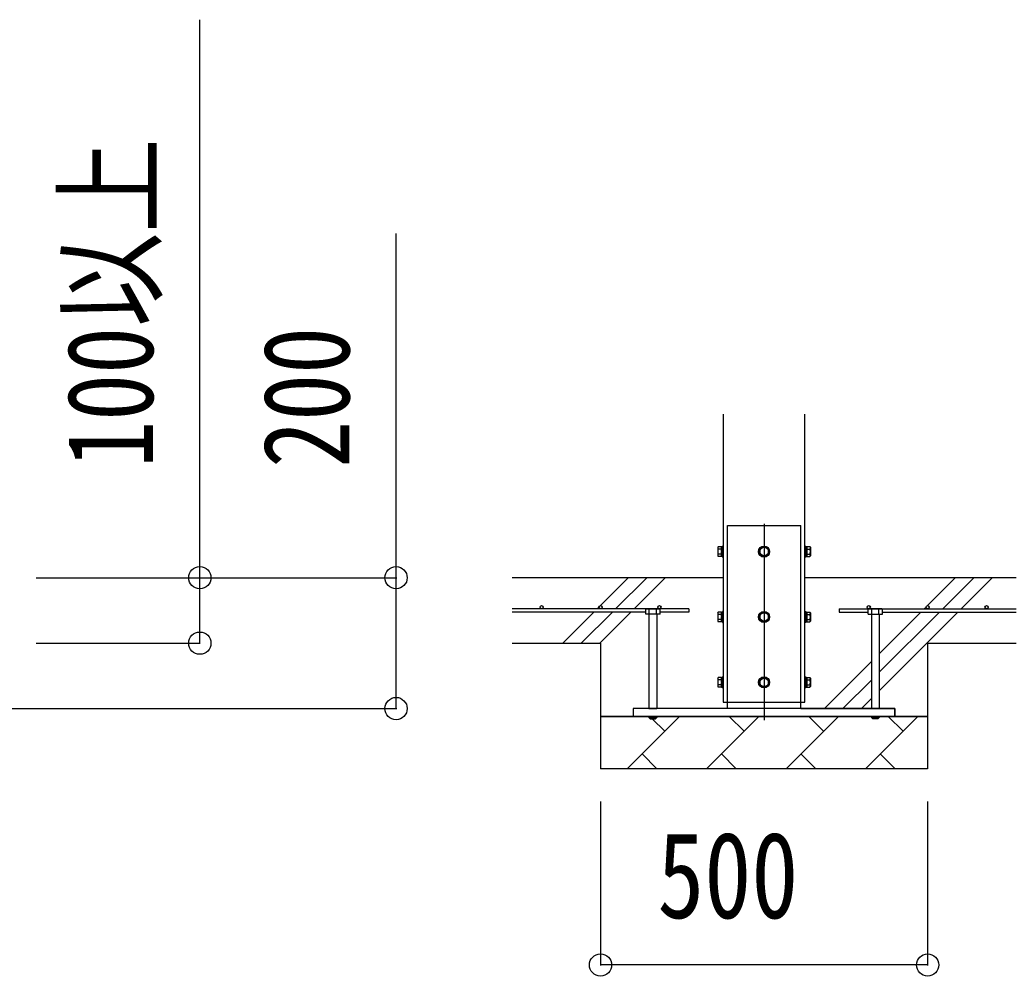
# Model space of a CAD drawing. Units: millimetres, scale not verified. Extents: x -16820 to 16820, y -11880 to 11880.
# Drawn here: x -2973 to -1450, y -7331 to -5869 of the extents above; entities that cross this region are included whole.
import ezdxf
from ezdxf.enums import TextEntityAlignment as Align

# ---------------------------------------------------------------- set-up
doc = ezdxf.new("R2010")
doc.units = ezdxf.units.MM
doc.header["$LTSCALE"] = 50
for name, color, linetype in [('0-3_YKK_11', 7, 'Continuous'), ('0-4_YKK_12', 2, 'Continuous'), ('0-5_YKK_13', 4, 'Continuous'), ('0-6_YKK_A1', 4, 'Continuous'), ('0-7_YKK_D', 6, 'Continuous')]:
    doc.layers.add(name, color=color, linetype=linetype)
doc.styles.add('ＭＳ ゴシック', font='')
doc.styles.get('ＭＳ ゴシック').set_extended_font_data('MS Gothic')

msp = doc.modelspace()

# ---------------------------------------------------------------- linework, layer by layer
at = {"layer": '0-3_YKK_11'}
for p, q in [((-2085.42, -6934), (-2035.42, -6934)), ((-1585.42, -6934), (-1635.42, -6934))]:
    msp.add_line(p, q, dxfattribs=at)
at = {"layer": '0-4_YKK_12'}
msp.add_line((-1835.42, -6639.5), (-1835.42, -6939.5), dxfattribs=at)
at = {"layer": '0-5_YKK_13'}
for p, q in [((-1891.42, -6642), (-1779.42, -6642)), ((-1779.42, -6912), (-1779.42, -6642)), ((-1906.12, -6675.51), (-1905.54, -6674.51)), ((-1906.12, -6675.51), (-1906.12, -6688.5)), ((-1900.62, -6674.51), (-1905.54, -6674.51)), ((-1900.62, -6678.25), (-1905.54, -6678.25)), ((-1900.62, -6674.51), (-1900.62, -6689.51)), ((-1899.02, -6674.96), (-1900.62, -6674.96)), ((-1900.62, -6681.5), (-1900.62, -6674.96)), ((-1900.62, -6681.5), (-1899.02, -6681.5)), ((-1900.62, -6682.5), (-1899.02, -6682.5)), ((-1900.62, -6689.05), (-1900.62, -6682.5)), ((-1899.02, -6681.5), (-1899.02, -6674.96)), ((-1899.02, -6689.05), (-1899.02, -6682.5)), ((-1771.82, -6674.95), (-1770.22, -6674.95)), ((-1771.82, -6681.5), (-1771.82, -6674.95)), ((-1770.22, -6681.5), (-1771.82, -6681.5)), ((-1770.22, -6682.5), (-1771.82, -6682.5)), ((-1771.82, -6689.05), (-1771.82, -6682.5)), ((-1770.22, -6674.49), (-1765.3, -6674.49)), ((-1770.22, -6674.49), (-1770.22, -6689.51)), ((-1770.22, -6681.5), (-1770.22, -6674.95)), ((-1770.22, -6678.25), (-1765.3, -6678.25)), ((-1770.22, -6689.05), (-1770.22, -6682.5)), ((-1764.72, -6675.5), (-1765.3, -6674.49)), ((-1764.72, -6675.5), (-1764.72, -6688.5)), ((-1906.12, -6688.5), (-1905.54, -6689.51)), ((-1900.62, -6685.75), (-1905.54, -6685.75)), ((-1900.62, -6689.51), (-1905.54, -6689.51)), ((-1900.62, -6689.05), (-1899.02, -6689.05)), ((-1770.22, -6689.05), (-1771.82, -6689.05)), ((-1770.22, -6685.75), (-1765.3, -6685.75)), ((-1770.22, -6689.51), (-1765.3, -6689.51)), ((-1764.72, -6688.5), (-1765.3, -6689.51)), ((-2014.92, -6769.5), (-2016.39, -6770.35)), ((-2014.92, -6769.5), (-1995.92, -6769.5)), ((-2010.91, -6777.5), (-2010.91, -6770.35)), ((-1999.94, -6777.5), (-1999.94, -6770.35)), ((-1995.92, -6769.5), (-1994.45, -6770.35)), ((-1994.45, -6777.5), (-1994.45, -6770.35)), ((-1906.12, -6775.51), (-1905.54, -6774.51)), ((-1906.12, -6775.51), (-1906.12, -6788.5)), ((-1900.62, -6774.51), (-1905.54, -6774.51)), ((-1900.62, -6774.51), (-1900.62, -6789.51)), ((-1899.02, -6774.96), (-1900.62, -6774.96)), ((-1900.62, -6781.5), (-1900.62, -6774.96)), ((-1899.02, -6781.5), (-1899.02, -6774.96)), ((-1771.82, -6774.95), (-1770.22, -6774.95)), ((-1771.82, -6781.5), (-1771.82, -6774.95)), ((-1770.22, -6774.49), (-1765.3, -6774.49)), ((-1770.22, -6774.49), (-1770.22, -6789.51)), ((-1770.22, -6781.5), (-1770.22, -6774.95)), ((-1764.72, -6775.5), (-1765.3, -6774.49)), ((-1764.72, -6775.5), (-1764.72, -6788.5)), ((-1674.92, -6769.5), (-1676.39, -6770.35)), ((-1676.39, -6777.5), (-1676.39, -6770.35)), ((-1655.92, -6769.5), (-1674.92, -6769.5)), ((-1670.91, -6777.5), (-1670.91, -6770.35)), ((-1659.94, -6777.5), (-1659.94, -6770.35)), ((-1655.92, -6769.5), (-1654.45, -6770.35)), ((-2011.42, -6777.5), (-2011.42, -6922)), ((-1999.42, -6777.5), (-1999.42, -6922)), ((-1906.12, -6788.5), (-1905.54, -6789.51)), ((-1900.62, -6778.25), (-1905.54, -6778.25)), ((-1900.62, -6785.75), (-1905.54, -6785.75)), ((-1900.62, -6789.51), (-1905.54, -6789.51)), ((-1900.62, -6781.5), (-1899.02, -6781.5)), ((-1900.62, -6782.5), (-1899.02, -6782.5)), ((-1900.62, -6789.05), (-1900.62, -6782.5)), ((-1900.62, -6789.05), (-1899.02, -6789.05)), ((-1899.02, -6789.05), (-1899.02, -6782.5)), ((-1770.22, -6781.5), (-1771.82, -6781.5)), ((-1770.22, -6782.5), (-1771.82, -6782.5)), ((-1771.82, -6789.05), (-1771.82, -6782.5)), ((-1770.22, -6789.05), (-1771.82, -6789.05)), ((-1770.22, -6778.25), (-1765.3, -6778.25)), ((-1770.22, -6789.05), (-1770.22, -6782.5)), ((-1770.22, -6785.75), (-1765.3, -6785.75)), ((-1770.22, -6789.51), (-1765.3, -6789.51)), ((-1764.72, -6788.5), (-1765.3, -6789.51)), ((-1671.42, -6777.5), (-1671.42, -6922)), ((-1659.42, -6777.5), (-1659.42, -6922)), ((-1906.12, -6875.51), (-1905.54, -6874.51)), ((-1906.12, -6875.51), (-1906.12, -6888.5)), ((-1900.62, -6874.51), (-1905.54, -6874.51)), ((-1900.62, -6878.25), (-1905.54, -6878.25)), ((-1900.62, -6874.51), (-1900.62, -6889.51)), ((-1899.02, -6874.96), (-1900.62, -6874.96)), ((-1900.62, -6881.5), (-1900.62, -6874.96)), ((-1900.62, -6881.5), (-1899.02, -6881.5)), ((-1899.02, -6881.5), (-1899.02, -6874.96)), ((-1771.82, -6874.95), (-1770.22, -6874.95)), ((-1771.82, -6881.5), (-1771.82, -6874.95)), ((-1770.22, -6881.5), (-1771.82, -6881.5)), ((-1770.22, -6874.49), (-1765.3, -6874.49)), ((-1770.22, -6874.49), (-1770.22, -6889.51)), ((-1770.22, -6881.5), (-1770.22, -6874.95)), ((-1770.22, -6878.25), (-1765.3, -6878.25)), ((-1764.72, -6875.5), (-1765.3, -6874.49)), ((-1764.72, -6875.5), (-1764.72, -6888.5)), ((-1906.12, -6888.5), (-1905.54, -6889.51)), ((-1900.62, -6885.75), (-1905.54, -6885.75)), ((-1900.62, -6889.51), (-1905.54, -6889.51)), ((-1900.62, -6882.5), (-1899.02, -6882.5)), ((-1900.62, -6889.05), (-1900.62, -6882.5)), ((-1900.62, -6889.05), (-1899.02, -6889.05)), ((-1899.02, -6889.05), (-1899.02, -6882.5)), ((-1770.22, -6882.5), (-1771.82, -6882.5)), ((-1771.82, -6889.05), (-1771.82, -6882.5)), ((-1770.22, -6889.05), (-1771.82, -6889.05)), ((-1770.22, -6889.05), (-1770.22, -6882.5)), ((-1770.22, -6885.75), (-1765.3, -6885.75)), ((-1770.22, -6889.51), (-1765.3, -6889.51)), ((-1764.72, -6888.5), (-1765.3, -6889.51)), ((-1779.42, -6922), (-1779.42, -6912)), ((-2011.42, -6922), (-1999.42, -6922)), ((-1659.42, -6922), (-1671.42, -6922)), ((-2011.42, -6935.5), (-1999.42, -6935.5)), ((-1659.42, -6935.5), (-1671.42, -6935.5))]:
    msp.add_line(p, q, dxfattribs=at)
for points in [[(-1891.42, -6922), (-1891.42, -6912), (-1891.42, -6642)], [(-1897.92, -6673.5), (-1899.02, -6673.5), (-1899.02, -6690.5), (-1897.92, -6690.5)], [(-1772.92, -6673.5), (-1771.82, -6673.5), (-1771.82, -6690.5), (-1772.92, -6690.5)], [(-1994.45, -6777.5), (-2016.39, -6777.5), (-2016.39, -6770.35)], [(-1897.92, -6773.5), (-1899.02, -6773.5), (-1899.02, -6790.5), (-1897.92, -6790.5)], [(-1772.92, -6773.5), (-1771.82, -6773.5), (-1771.82, -6790.5), (-1772.92, -6790.5)], [(-1676.39, -6777.5), (-1654.45, -6777.5), (-1654.45, -6770.35)], [(-1897.92, -6873.5), (-1899.02, -6873.5), (-1899.02, -6890.5), (-1897.92, -6890.5)], [(-1772.92, -6873.5), (-1771.82, -6873.5), (-1771.82, -6890.5), (-1772.92, -6890.5)], [(-2011.42, -6934), (-2011.42, -6935.5), (-2009.42, -6937.5), (-2001.42, -6937.5)], [(-1999.42, -6934), (-1999.42, -6935.5), (-2001.42, -6937.5)], [(-1671.42, -6934), (-1671.42, -6935.5), (-1669.42, -6937.5)], [(-1659.42, -6934), (-1659.42, -6935.5), (-1661.42, -6937.5), (-1669.42, -6937.5)]]:
    msp.add_lwpolyline(points, dxfattribs=at)
for points in [[(-1835.42, -6674.49), (-1841.92, -6678.25), (-1841.92, -6685.75), (-1835.42, -6689.51), (-1828.92, -6685.75), (-1828.92, -6678.25)], [(-1835.42, -6774.49), (-1841.92, -6778.25), (-1841.92, -6785.75), (-1835.42, -6789.51), (-1828.92, -6785.75), (-1828.92, -6778.25)], [(-1835.42, -6874.49), (-1841.92, -6878.25), (-1841.92, -6885.75), (-1835.42, -6889.51), (-1828.92, -6885.75), (-1828.92, -6878.25)], [(-2035.42, -6934), (-1635.42, -6934), (-1635.42, -6922), (-2035.42, -6922)]]:
    msp.add_lwpolyline(points, close=True, dxfattribs=at)
for centre, radius in [((-1835.42, -6682), 8.5), ((-1835.42, -6682), 6.5), ((-1835.42, -6782), 8.5), ((-1835.42, -6782), 6.5), ((-1835.42, -6882), 8.5), ((-1835.42, -6882), 6.5)]:
    msp.add_circle(centre, radius, dxfattribs=at)
for centre, radius, start, end in [((-1902.82, -6676.38), 3.31, 145.51973, 214.48027), ((-1893.7, -6682), 12.42, 162.41205, 197.58795), ((-1835.42, -6682), 7.05, 157.21814, 202.78186), ((-1835.42, -6682), 7.05, 97.21814, 142.78186), ((-1835.42, -6682), 7.05, 37.21814, 82.78186), ((-1835.42, -6682), 7.05, 337.21814, 22.78186), ((-1768.04, -6676.37), 3.32, 325.61575, 34.38425), ((-1777.14, -6682), 12.42, 342.41205, 17.58795), ((-1902.8, -6687.63), 3.32, 145.61575, 214.38425), ((-1835.42, -6682), 7.05, 217.21814, 262.78186), ((-1835.42, -6682), 7.05, 277.21814, 322.78186), ((-1768.04, -6687.63), 3.32, 325.61575, 34.38425), ((-2013.65, -6774.36), 4.86, 55.61575, 124.38425), ((-2005.42, -6787.65), 18.15, 72.41205, 107.58795), ((-1997.19, -6774.36), 4.86, 55.61575, 124.38425), ((-1902.82, -6776.38), 3.31, 145.51973, 214.48027), ((-1835.42, -6782), 7.05, 97.21814, 142.78186), ((-1835.42, -6782), 7.05, 37.21814, 82.78186), ((-1768.04, -6776.37), 3.32, 325.61575, 34.38425), ((-1673.65, -6774.36), 4.86, 55.61575, 124.38425), ((-1665.42, -6787.65), 18.15, 72.41205, 107.58795), ((-1657.19, -6774.36), 4.86, 55.61575, 124.38425), ((-1893.7, -6782), 12.42, 162.41205, 197.58795), ((-1902.8, -6787.63), 3.32, 145.61575, 214.38425), ((-1835.42, -6782), 7.05, 157.21814, 202.78186), ((-1835.42, -6782), 7.05, 217.21814, 262.78186), ((-1835.42, -6782), 7.05, 277.21814, 322.78186), ((-1835.42, -6782), 7.05, 337.21814, 22.78186), ((-1777.14, -6782), 12.42, 342.41205, 17.58795), ((-1768.04, -6787.63), 3.32, 325.61575, 34.38425), ((-1902.82, -6876.38), 3.31, 145.51973, 214.48027), ((-1893.7, -6882), 12.42, 162.41205, 197.58795), ((-1835.42, -6882), 7.05, 157.21814, 202.78186), ((-1835.42, -6882), 7.05, 97.21814, 142.78186), ((-1835.42, -6882), 7.05, 37.21814, 82.78186), ((-1835.42, -6882), 7.05, 337.21814, 22.78186), ((-1768.04, -6876.37), 3.32, 325.61575, 34.38425), ((-1777.14, -6882), 12.42, 342.41205, 17.58795), ((-1902.8, -6887.63), 3.32, 145.61575, 214.38425), ((-1835.42, -6882), 7.05, 217.21814, 262.78186), ((-1835.42, -6882), 7.05, 277.21814, 322.78186), ((-1768.04, -6887.63), 3.32, 325.61575, 34.38425)]:
    msp.add_arc(centre, radius, start, end, dxfattribs=at)
at = {"layer": '0-6_YKK_A1'}
for p, q in [((-1897.92, -6472), (-1897.92, -6912)), ((-1772.92, -6912), (-1772.92, -6472)), ((-1897.92, -6722), (-2220.58, -6722)), ((-2085.64, -6764.51), (-2043.13, -6722)), ((-2062.35, -6769.5), (-2014.85, -6722)), ((-2034.07, -6769.5), (-1986.57, -6722)), ((-1450.26, -6722), (-1772.92, -6722)), ((-1585.64, -6764.51), (-1543.13, -6722)), ((-1562.35, -6769.5), (-1514.85, -6722)), ((-1534.07, -6769.5), (-1486.57, -6722)), ((-1950.42, -6769.5), (-2220.58, -6769.5)), ((-2016.39, -6774.5), (-2220.58, -6774.5)), ((-2143.13, -6822), (-2095.63, -6774.5)), ((-2114.85, -6822), (-2067.35, -6774.5)), ((-2090.63, -6769.5), (-2087.91, -6766.78)), ((-2086.57, -6822), (-2039.07, -6774.5)), ((-1950.42, -6774.5), (-1994.45, -6774.5)), ((-1950.42, -6769.5), (-1950.42, -6774.5)), ((-1720.42, -6769.5), (-1450.26, -6769.5)), ((-1720.42, -6769.5), (-1720.42, -6774.5)), ((-1720.42, -6774.5), (-1676.39, -6774.5)), ((-1659.42, -6894.85), (-1539.07, -6774.5)), ((-1659.42, -6866.57), (-1567.35, -6774.5)), ((-1659.42, -6838.29), (-1595.63, -6774.5)), ((-1654.45, -6774.5), (-1450.26, -6774.5)), ((-1590.63, -6769.5), (-1587.91, -6766.78)), ((-2220.58, -6822), (-2085.42, -6822)), ((-2085.42, -6822), (-2085.42, -7014)), ((-1585.42, -6822), (-1450.26, -6822)), ((-1585.42, -6822), (-1585.42, -7014)), ((-1743.13, -6922), (-1671.42, -6850.29)), ((-1714.85, -6922), (-1671.42, -6878.57)), ((-1897.92, -6912), (-1772.92, -6912)), ((-1686.57, -6922), (-1671.42, -6906.85)), ((-1891.42, -6922), (-2035.42, -6922)), ((-2035.42, -6922), (-2035.42, -6934)), ((-1779.42, -6922), (-1635.42, -6922)), ((-1635.42, -6922), (-1635.42, -6934)), ((-2035.42, -6934), (-2085.42, -6934)), ((-1585.42, -6934), (-2085.42, -6934)), ((-2044.68, -7014), (-1964.68, -6934)), ((-1987.35, -6956.66), (-2006.51, -6937.5)), ((-1923.26, -7014), (-1843.26, -6934)), ((-1865.92, -6956.66), (-1888.59, -6934)), ((-1801.84, -7014), (-1721.84, -6934)), ((-1744.5, -6956.66), (-1767.16, -6934)), ((-1680.42, -7014), (-1600.42, -6934)), ((-1623.08, -6956.66), (-1645.74, -6934)), ((-1635.42, -6934), (-1585.42, -6934)), ((-2022.02, -6991.34), (-1999.36, -7014)), ((-1900.6, -6991.34), (-1877.94, -7014)), ((-1779.18, -6991.34), (-1756.52, -7014)), ((-1657.76, -6991.34), (-1635.1, -7014)), ((-1585.42, -7014), (-2085.42, -7014))]:
    msp.add_line(p, q, dxfattribs=at)
for centre in [(-2175.42, -6767), (-2085.42, -6767), (-1995.42, -6767), (-1675.42, -6767), (-1585.42, -6767), (-1495.42, -6767)]:
    msp.add_circle(centre, 2.5, dxfattribs=at)
at = {"layer": '0-7_YKK_D'}
for p, q in [((-2947.92, -6722), (-2697.42, -6722)), ((-2947.92, -6722), (-2396.92, -6722)), ((-2947.92, -6822), (-2697.42, -6822)), ((-3347.92, -6922), (-2396.92, -6922)), ((-2085.42, -7064), (-2085.42, -7315)), ((-1585.42, -7064), (-1585.42, -7315)), ((-1585.42, -7314), (-2085.42, -7314))]:
    msp.add_line(p, q, dxfattribs=at)
for points in [[(-2697.92, -6822), (-2697.92, -6722), (-2697.92, -5869.2)], [(-2397.92, -6922), (-2397.92, -6722), (-2397.92, -6195.6)]]:
    msp.add_lwpolyline(points, dxfattribs=at)
for centre in [(-2697.92, -6722), (-2397.92, -6722), (-2697.92, -6822), (-2397.92, -6922), (-2085.42, -7314), (-1585.42, -7314)]:
    msp.add_circle(centre, 17, dxfattribs=at)

# ---------------------------------------------------------------- texts
at = {"layer": '0-7_YKK_D', "style": 'ＭＳ ゴシック', "width": 0.8}
for s, p in [('100以上', (-2729.92, -6554)), ('200', (-2429.92, -6554))]:
    msp.add_text(s, height=132, rotation=90, dxfattribs=at).set_placement(p, align=Align.BOTTOM_LEFT)
msp.add_text('500', height=132, dxfattribs=at).set_placement((-1998.62, -7282), align=Align.BOTTOM_LEFT)

doc.saveas('drawing.dxf')
